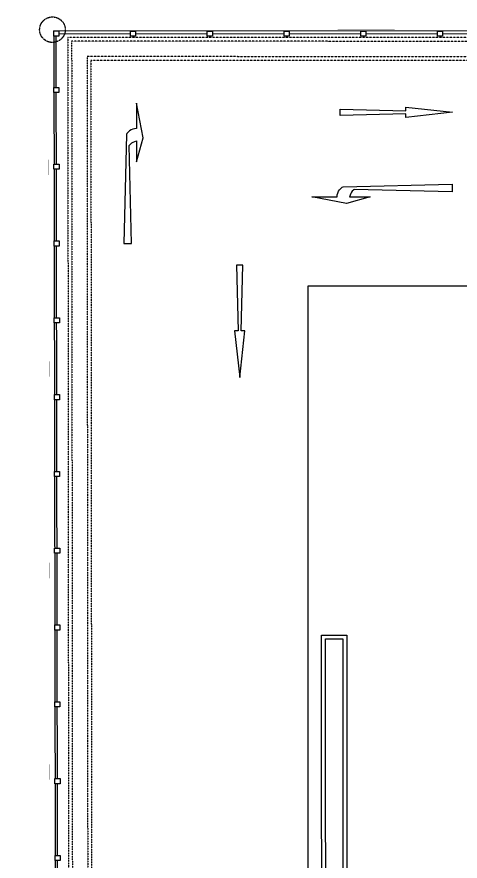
# Model space of a CAD drawing. Header units: inches. Extents: x 30871 to 1364211, y -265788 to 330728.
# Drawn here: x 149692 to 167017, y 235010 to 267986 of the extents above; entities that cross this region are included whole.
import ezdxf

# ---------------------------------------------------------------- set-up
doc = ezdxf.new("R2010")
doc.units = ezdxf.units.IN
doc.header["$MEASUREMENT"] = 0
doc.set_wipeout_variables(frame=1)
for name, pattern in [('$3$HIDDEN2', [0.1875, 0.125, -0.0625]), ('CENTER', [2, 1.25, -0.25, 0.25, -0.25]), ('HIDDENX2', [0.75, 0.5, -0.25]), ('PHANTOM', [2.5, 1.25, -0.25, 0.25, -0.25, 0.25, -0.25])]:
    doc.linetypes.add(name, pattern=pattern)
for name, color, linetype in [('A-_SDRAIN----_', 8, 'HIDDENX2'), ('A-FENCE', 3, 'Continuous'), ('A-HATCH', 8, 'Continuous'), ('A-ROAD', 2, 'Continuous'), ('A-WALL', 7, 'Continuous'), ('BO', 10, 'PHANTOM')]:
    doc.layers.add(name, color=color, linetype=linetype)

# ---------------------------------------------------------------- blocks, each defined once
blk = doc.blocks.new('SITE 2')
at = {"color": 20, "linetype": 'CENTER', "elevation": 0}
blk.add_lwpolyline([(1177812, 10221601), (1164051, 10182759), (993855, 10182759), (993855, 10348260), (1186670, 10348162), (1212511, 10319539), (1177812, 10221601)], dxfattribs=at)
at = {"color": 1}
blk.add_circle((983855, 10358262), 500, dxfattribs=at)
at = {"layer": 'BO', "const_width": 1, "elevation": 0}
blk.add_lwpolyline([(1220118, 10326037), (1191116, 10358160), (868356, 10358319), (868356, 10172759), (1165813, 10172759)], close=True, dxfattribs=at)
at = {"layer": 'BO', "const_width": 1, "elevation": 1000}
blk.add_lwpolyline([(984012, 10172759), (983705, 10358262)], dxfattribs=at)
at = {"layer": 'BO', "color": 1, "const_width": 1}
blk.add_lwpolyline([(984163, 10172759), (1165813, 10172759), (1220118, 10326037), (1191116, 10358160), (983856, 10358262)], dxfattribs=at)
blk = doc.blocks.new('A$C00AB2A1E')
at = {"layer": 'A-ROAD', "linetype": 'Continuous', "extrusion": (0, 0, -1)}
blk.add_lwpolyline([(-82, 0), (-144, 2560), (0, 2560), (-204, 4388), (-408, 2560), (-264, 2560), (-326, 0)], close=True, dxfattribs=at)
blk = doc.blocks.new('ARROW 3')
at = {"layer": 'A-ROAD'}
blk.add_lwpolyline([(1122942, 18607092), (1123006, 18607031), (1123031, 18607002), (1123067, 18606946), (1123094, 18606885), (1123112, 18606821), (1122301, 18606821), (1123233, 18606551), (1124583, 18606821), (1123597, 18606821), (1123590, 18606893), (1123573, 18606964), (1123544, 18607031), (1123506, 18607092), (1123420, 18607177), (1123401, 18607193), (1123366, 18607210), (1119099, 18607314), (1119099, 18607009), (1122928, 18607101)], close=True, dxfattribs=at)
blk = doc.blocks.new('SIDEDRAIN')
at = {"layer": 'A-_SDRAIN----_', "linetype": '$3$HIDDEN2'}
for points in [[(-569778, 18426149), (-408302, 18426149), (-354151, 18578990), (-383006, 18610950), (-589128, 18611052), (-588974, 18425849)], [(-569778, 18426299), (-408408, 18426299), (-354322, 18578956), (-383072, 18610800), (-588978, 18610902), (-588824, 18425849)], [(-569778, 18426899), (-408831, 18426899), (-355007, 18578819), (-383339, 18610200), (-588377, 18610301), (-588224, 18425849)], [(-569778, 18427049), (-408937, 18427049), (-355179, 18578785), (-383406, 18610050), (-588227, 18610151), (-588074, 18425849)]]:
    blk.add_lwpolyline(points, dxfattribs=at)
blk = doc.blocks.new('COL-FENCE')
blk.add_wipeout([(-100, 100), (100, 100), (100, -100), (-100, -100)]).dxf.layer = 'A-FENCE'
at = {"layer": 'A-FENCE'}
blk.add_lwpolyline([(-100, -100), (-100, 100), (100, 100), (100, -100)], close=True, dxfattribs=at)

msp = doc.modelspace()

# ---------------------------------------------------------------- linework, layer by layer
at = {"layer": 'A-HATCH', "color": 8, "elevation": 0}
msp.add_lwpolyline([(162583.575, 243836.245), (162583.575, 126671.122), (165033.275, 110923.871), (165033.275, 84584.63, -0.803595949), (161735.062, 84630.986), (161603.172, 243836.191), (162583.575, 243836.246)], format="xyb", dxfattribs=at)
msp.add_lwpolyline([(162433.575, 243686.238), (162433.575, 126659.525), (164883.275, 110912.273), (164883.275, 84602.442, -0.795113118), (161885.049, 84646.673), (161753.296, 243686.199)], format="xyb", close=True, dxfattribs=at)
at = {"layer": 'A-WALL', "elevation": 0}
msp.add_lwpolyline([(151440.847, 82033.202), (151540.847, 82033.282), (151233.825, 267335.463), (358276.897, 267233.436), (387174.221, 235226.178), (332934.257, 82132.689), (171032.275, 82132.827), (171032.275, 82032.827), (333004.918, 82032.689), (387288.382, 235248.957), (358321.36, 267333.414), (151133.659, 267435.512), (151440.847, 82033.116)], dxfattribs=at)

# ---------------------------------------------------------------- block references
at = {"layer": 'A-_SDRAIN----_'}
msp.add_blockref('SIDEDRAIN', (740811.504, -18343866.468, 0), dxfattribs=at)
at = {"layer": 'A-ROAD', "rotation": 270}
msp.add_blockref('A$C00AB2A1E', (162328.926, 264464.427), dxfattribs=at)
at = {"layer": 'A-ROAD', "xscale": -1, "rotation": 180}
msp.add_blockref('A$C00AB2A1E', (158198.863, 258287.858), dxfattribs=at)
at = {"layer": 'A-WALL', "rotation": 90.00000000000001}
msp.add_blockref('ARROW 3', (18761184.617, -859971.08, 0), dxfattribs=at)
at = {"layer": 'A-WALL', "xscale": -1}
msp.add_blockref('ARROW 3', (1285807.72, -18345858.173, 0), dxfattribs=at)
at = {"layer": 'BO'}
msp.add_blockref('SITE 2', (-832772.253, -10090776.26, 0), dxfattribs=at)

# ---------------------------------------------------------------- next in the draw order: block references
at = {"layer": 'A-FENCE'}
for p, rotation in [((151233.61, 267335.463, 0), 359.9717656255614), ((154233.61, 267333.985, 0), 359.9717656255614), ((157233.609, 267332.507, 0), 359.9717656255614), ((160233.609, 267331.028, 0), 359.9717656255614), ((163233.608, 267329.55, 0), 359.9717656255614), ((166233.608, 267328.071, 0), 359.9717656255614), ((151237.474, 265133.033, 0), 0.09493170507952277), ((151242.444, 262133.037, 0), 0.09493170507952277), ((151247.415, 259133.042, 0), 0.09493170507952277), ((151252.386, 256133.046, 0), 0.09493170507952277), ((151257.356, 253133.05, 0), 0.09493170507952277), ((151262.327, 250133.054, 0), 0.09493170507952277), ((151267.297, 247133.058, 0), 0.09493170507952277), ((151272.268, 244133.062, 0), 0.09493170507952277), ((151277.239, 241133.066, 0), 0.09493170507952277), ((151282.209, 238133.07, 0), 0.09493170507952277), ((151287.18, 235133.075, 0), 0.09493170507952277)]:
    msp.add_blockref('COL-FENCE', p, dxfattribs=dict(at, rotation=rotation))

doc.saveas('drawing.dxf')
